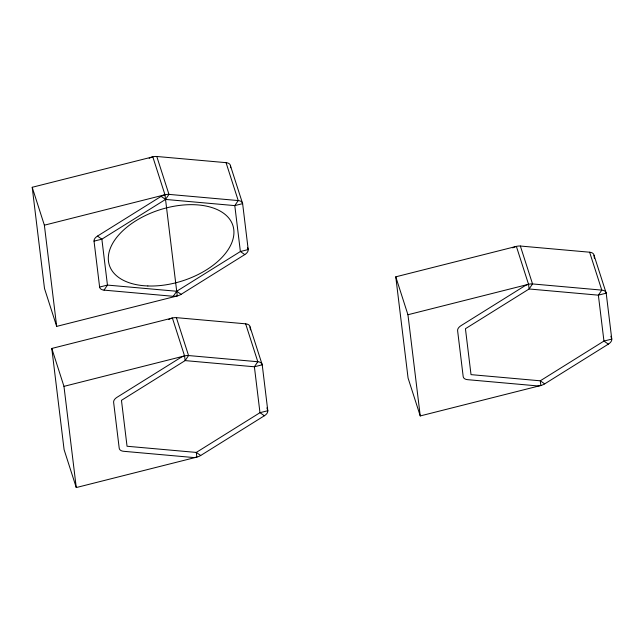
<?xml version="1.0" encoding="UTF-8"?>
<svg xmlns="http://www.w3.org/2000/svg" width="644" height="644" viewBox="0 0 644 644"><rect width="100%" height="100%" fill="white"/><g stroke="black" fill="none" stroke-linecap="round" stroke-linejoin="round"><path stroke-width="0.97" d="M104.03 290.13L107.451 285.083L101.865 239.166L97.461 236.098A8.106 4.661 -17.8 0 0 94.032 241.146L99.619 287.055A8.106 4.661 -17.8 0 0 104.03 290.13L173.284 296.304A8.106 4.661 -17.8 0 0 181.117 294.332L244.784 254.597A8.106 4.661 -17.8 0 0 248.206 249.55L242.627 203.633L230.455 165.733A8.106 4.661 -17.8 0 0 226.052 162.658L156.79 156.484A8.106 4.661 -17.8 0 0 149.175 158.327M173.284 296.304L176.706 291.257L240.381 251.522L248.206 249.55L247.602 247.65M97.461 236.098L161.129 196.364A8.106 4.661 -17.8 0 1 168.961 194.383L238.216 200.566A8.106 4.661 -17.8 0 1 242.627 203.633L234.794 205.613L165.54 199.431L161.129 196.364M200.703 455.493L196.299 452.426L127.045 446.252L121.458 400.335L185.134 360.6L254.388 366.782L262.221 364.802A8.106 4.661 -17.8 0 0 257.809 361.735L188.555 355.552A8.106 4.661 -17.8 0 0 180.723 357.533L117.055 397.268A8.106 4.661 -17.8 0 0 113.626 402.315L119.212 448.224A8.106 4.661 -17.8 0 0 123.624 451.291L192.878 457.473A8.106 4.661 -17.8 0 0 200.703 455.493L264.378 415.758A8.106 4.661 -17.8 0 0 267.799 410.719L262.221 364.802L250.049 326.894A8.106 4.661 -17.8 0 0 245.646 323.827L176.384 317.653A8.106 4.661 -17.8 0 0 168.768 319.496M544.687 383.872L540.276 380.805L471.022 374.631L465.435 328.714L529.11 288.979L598.365 295.161L606.197 293.181A8.106 4.661 -17.8 0 0 601.786 290.114L532.532 283.932A8.106 4.661 -17.8 0 0 524.699 285.912L461.032 325.647A8.106 4.661 -17.8 0 0 457.61 330.694L463.189 376.603A8.106 4.661 -17.8 0 0 467.6 379.67L536.855 385.853A8.106 4.661 -17.8 0 0 544.687 383.872L608.355 344.138A8.106 4.661 -17.8 0 0 611.776 339.098L606.197 293.181L594.026 255.274A8.106 4.661 -17.8 0 0 589.622 252.207L520.36 246.032A8.106 4.661 -17.8 0 0 512.745 247.876M32.2 187.283L152.805 156.846L164.969 194.746L177.277 295.942L56.672 326.387L44.5 288.488L32.2 187.283L44.372 225.191L56.672 326.387M44.372 225.191L164.969 194.746M94.032 241.146L101.865 239.166L165.54 199.431L168.961 194.383L156.79 156.484M99.619 287.055L107.451 285.083L176.706 291.257L181.117 294.332M266.89 407.869L267.799 410.719L259.975 412.691L196.299 452.426L196.871 457.111L76.266 487.556L64.094 449.657L51.794 348.452L172.391 318.007L184.562 355.915L185.134 360.6L188.555 355.552L176.384 317.653M610.866 336.249L611.776 339.098L603.951 341.07L540.276 380.805L540.847 385.49L420.242 415.935L408.071 378.036L395.77 276.831L516.375 246.386L528.539 284.294L529.11 288.979L532.532 283.932L520.36 246.032M76.266 487.556L63.965 386.36L184.562 355.915M420.242 415.935L407.942 314.739L528.539 284.294M608.355 344.138L603.951 341.07L598.365 295.161L601.786 290.114L589.622 252.207M244.784 254.597L240.381 251.522L234.794 205.613L238.216 200.566L226.052 162.658M264.378 415.758L259.975 412.691L254.388 366.782L257.809 361.735L245.646 323.827M395.77 276.831L407.942 314.739M51.794 348.452L63.965 386.36M594.026 255.274L594.396 258.268M230.455 165.733L230.697 167.73M250.049 326.894L250.411 329.889M147.846 285.968A64.875 37.304 -17.8 0 0 233.289 226.897A64.875 37.304 -17.8 0 0 132.229 223.17A64.875 37.304 -17.8 0 0 147.846 285.968"/></g></svg>
